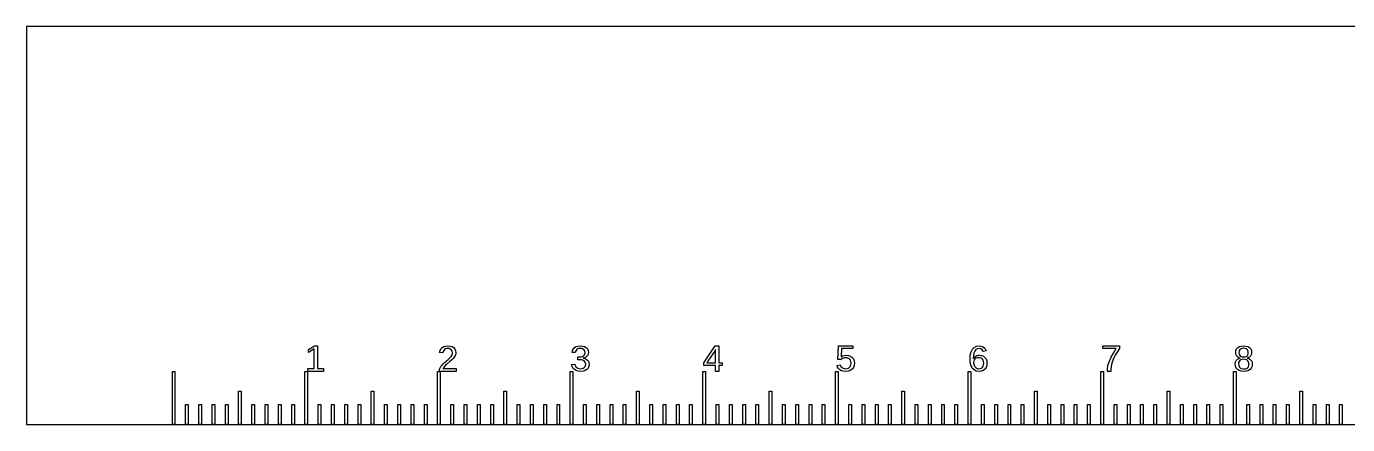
# Model space of a CAD drawing. Header units: metres. Extents: x 0 to 200, y 0 to 30.
# Drawn here: x 0 to 99.6, y 0 to 30 of the extents above; entities that cross this region are included whole.
import ezdxf

# ---------------------------------------------------------------- set-up
doc = ezdxf.new("R2010")
doc.units = ezdxf.units.M

msp = doc.modelspace()

# ---------------------------------------------------------------- linework, layer by layer
for p, q in [((200, 30), (0, 30)), ((0, 30), (0, 0)), ((21.268, 5.647), (21.715, 5.93)), ((21.695, 5.699), (21.268, 5.418)), ((21.268, 5.418), (21.268, 5.647)), ((21.695, 4.216), (21.695, 5.699)), ((21.715, 5.93), (21.938, 5.93)), ((21.938, 5.93), (21.938, 4.216)), ((31.15, 5.434), (31.183, 5.575)), ((31.397, 5.411), (31.15, 5.434)), ((31.183, 5.575), (31.248, 5.695)), ((31.248, 5.695), (31.343, 5.795)), ((31.343, 5.795), (31.465, 5.87)), ((31.418, 5.505), (31.397, 5.411)), ((31.457, 5.583), (31.418, 5.505)), ((31.515, 5.647), (31.457, 5.583)), ((31.465, 5.87), (31.607, 5.915)), ((31.588, 5.694), (31.515, 5.647)), ((31.674, 5.722), (31.588, 5.694)), ((31.607, 5.915), (31.771, 5.93)), ((31.771, 5.731), (31.674, 5.722)), ((31.771, 5.93), (31.948, 5.915)), ((31.872, 5.721), (31.771, 5.731)), ((31.865, 4.968), (31.925, 5.023)), ((31.957, 5.693), (31.872, 5.721)), ((31.925, 5.023), (31.979, 5.079)), ((31.948, 5.915), (32.094, 5.87)), ((32.026, 5.645), (31.957, 5.693)), ((31.979, 5.079), (32.025, 5.137)), ((32.025, 5.137), (32.064, 5.197)), ((32.077, 5.58), (32.026, 5.645)), ((32.064, 5.197), (32.094, 5.261)), ((32.108, 5.5), (32.077, 5.58)), ((32.094, 5.87), (32.212, 5.795)), ((32.094, 5.261), (32.112, 5.33)), ((32.118, 5.404), (32.108, 5.5)), ((32.112, 5.33), (32.118, 5.404)), ((32.227, 5.048), (32.166, 4.975)), ((32.212, 5.795), (32.298, 5.692)), ((32.277, 5.12), (32.227, 5.048)), ((32.316, 5.193), (32.277, 5.12)), ((32.298, 5.692), (32.35, 5.565)), ((32.344, 5.266), (32.316, 5.193)), ((32.361, 5.339), (32.344, 5.266)), ((32.35, 5.565), (32.367, 5.412)), ((32.367, 5.412), (32.361, 5.339)), ((41.138, 5.437), (41.171, 5.58)), ((41.381, 5.418), (41.138, 5.437)), ((41.171, 5.58), (41.236, 5.701)), ((41.236, 5.701), (41.331, 5.799)), ((41.331, 5.799), (41.453, 5.872)), ((41.401, 5.51), (41.381, 5.418)), ((41.439, 5.587), (41.401, 5.51)), ((41.496, 5.649), (41.439, 5.587)), ((41.453, 5.872), (41.595, 5.915)), ((41.569, 5.695), (41.496, 5.649)), ((41.561, 4.888), (41.561, 5.098)), ((41.561, 5.098), (41.694, 5.098)), ((41.656, 5.722), (41.569, 5.695)), ((41.595, 5.915), (41.759, 5.93)), ((41.757, 5.731), (41.656, 5.722)), ((41.694, 5.098), (41.817, 5.107)), ((41.865, 5.722), (41.757, 5.731)), ((41.759, 5.93), (41.935, 5.916)), ((41.817, 5.107), (41.921, 5.135)), ((41.954, 5.693), (41.865, 5.722)), ((41.921, 5.135), (42.004, 5.182)), ((41.935, 5.916), (42.083, 5.872)), ((42.024, 5.646), (41.954, 5.693)), ((42.083, 5.035), (41.964, 5.001)), ((41.964, 5.001), (41.964, 4.996)), ((41.964, 4.996), (42.096, 4.97)), ((42.004, 5.182), (42.065, 5.245)), ((42.074, 5.582), (42.024, 5.646)), ((42.065, 5.245), (42.102, 5.322)), ((42.104, 5.505), (42.074, 5.582)), ((42.083, 5.872), (42.203, 5.8)), ((42.182, 5.085), (42.083, 5.035)), ((42.102, 5.322), (42.114, 5.414)), ((42.114, 5.414), (42.104, 5.505)), ((42.26, 5.151), (42.182, 5.085)), ((42.203, 5.8), (42.291, 5.703)), ((42.317, 5.232), (42.26, 5.151)), ((42.291, 5.703), (42.344, 5.583)), ((42.351, 5.329), (42.317, 5.232)), ((42.344, 5.583), (42.362, 5.44)), ((42.362, 5.44), (42.351, 5.329)), ((51.063, 4.648), (51.933, 5.93)), ((51.882, 5.518), (51.381, 4.777)), ((51.959, 5.658), (51.882, 5.518)), ((51.933, 5.93), (52.188, 5.93)), ((51.959, 4.65), (51.959, 5.658)), ((52.188, 5.93), (52.188, 4.65)), ((61.166, 4.892), (61.229, 5.93)), ((61.229, 5.93), (62.309, 5.93)), ((61.45, 5.724), (61.414, 5.105)), ((61.414, 5.105), (61.528, 5.172)), ((62.309, 5.724), (61.45, 5.724)), ((61.573, 4.997), (61.516, 4.972)), ((61.528, 5.172), (61.658, 5.213)), ((61.631, 5.014), (61.573, 4.997)), ((61.693, 5.025), (61.631, 5.014)), ((61.658, 5.213), (61.806, 5.226)), ((61.757, 5.028), (61.693, 5.025)), ((61.874, 5.016), (61.757, 5.028)), ((61.806, 5.226), (61.98, 5.208)), ((61.974, 4.98), (61.874, 5.016)), ((61.98, 5.208), (62.13, 5.154)), ((62.13, 5.154), (62.253, 5.064)), ((62.253, 5.064), (62.346, 4.946)), ((62.309, 5.93), (62.309, 5.724)), ((71.14, 4.926), (71.159, 5.224)), ((71.159, 5.224), (71.218, 5.472)), ((71.218, 5.472), (71.316, 5.67)), ((71.316, 5.67), (71.451, 5.814)), ((71.393, 5.203), (71.38, 4.976)), ((71.38, 4.976), (71.43, 5.051)), ((71.431, 5.39), (71.393, 5.203)), ((71.43, 5.051), (71.492, 5.113)), ((71.494, 5.539), (71.431, 5.39)), ((71.451, 5.814), (71.619, 5.901)), ((71.492, 5.113), (71.566, 5.162)), ((71.581, 5.647), (71.494, 5.539)), ((71.586, 4.997), (71.509, 4.944)), ((71.566, 5.162), (71.65, 5.198)), ((71.689, 5.712), (71.581, 5.647)), ((71.678, 5.028), (71.586, 4.997)), ((71.619, 5.901), (71.82, 5.93)), ((71.65, 5.198), (71.742, 5.219)), ((71.784, 5.039), (71.678, 5.028)), ((71.817, 5.734), (71.689, 5.712)), ((71.742, 5.219), (71.842, 5.226)), ((71.896, 5.027), (71.784, 5.039)), ((71.959, 5.708), (71.817, 5.734)), ((71.82, 5.93), (72.071, 5.887)), ((71.842, 5.226), (72.006, 5.208)), ((71.991, 4.991), (71.896, 5.027)), ((72.064, 5.631), (71.959, 5.708)), ((72.067, 4.932), (71.991, 4.991)), ((72.006, 5.208), (72.145, 5.155)), ((72.131, 5.502), (72.064, 5.631)), ((72.071, 5.887), (72.252, 5.758)), ((72.362, 5.544), (72.131, 5.502)), ((72.145, 5.155), (72.26, 5.066)), ((72.252, 5.758), (72.362, 5.544)), ((72.26, 5.066), (72.346, 4.948)), ((81.142, 5.724), (81.142, 5.93)), ((81.142, 5.93), (82.397, 5.93)), ((82.163, 5.724), (81.142, 5.724)), ((81.646, 4.785), (81.772, 5.071)), ((81.772, 5.071), (81.945, 5.384)), ((81.985, 5.028), (81.912, 4.859)), ((81.945, 5.384), (82.163, 5.724)), ((82.084, 5.22), (81.985, 5.028)), ((82.221, 5.455), (82.084, 5.22)), ((82.397, 5.733), (82.221, 5.455)), ((82.397, 5.93), (82.397, 5.733)), ((91.165, 5.446), (91.183, 5.581)), ((91.175, 5.343), (91.165, 5.446)), ((91.204, 5.248), (91.175, 5.343)), ((91.183, 5.581), (91.237, 5.698)), ((91.254, 5.163), (91.204, 5.248)), ((91.237, 5.698), (91.327, 5.796)), ((91.321, 5.092), (91.254, 5.163)), ((91.403, 5.04), (91.321, 5.092)), ((91.327, 5.796), (91.448, 5.87)), ((91.395, 4.973), (91.499, 5.001)), ((91.499, 5.006), (91.403, 5.04)), ((91.422, 5.527), (91.412, 5.43)), ((91.412, 5.43), (91.422, 5.331)), ((91.452, 5.607), (91.422, 5.527)), ((91.422, 5.331), (91.453, 5.248)), ((91.448, 5.87), (91.594, 5.915)), ((91.502, 5.669), (91.452, 5.607)), ((91.453, 5.248), (91.504, 5.183)), ((91.499, 5.001), (91.499, 5.006)), ((91.571, 5.714), (91.502, 5.669)), ((91.504, 5.183), (91.574, 5.136)), ((91.658, 5.741), (91.571, 5.714)), ((91.574, 5.136), (91.662, 5.107)), ((91.594, 5.915), (91.764, 5.93)), ((91.764, 5.75), (91.658, 5.741)), ((91.662, 5.107), (91.766, 5.098)), ((91.764, 5.93), (91.938, 5.915)), ((91.961, 5.714), (91.764, 5.75)), ((91.766, 5.098), (91.872, 5.107)), ((91.872, 5.107), (91.959, 5.133)), ((91.938, 5.915), (92.085, 5.872)), ((91.959, 5.133), (92.028, 5.176)), ((92.079, 5.608), (91.961, 5.714)), ((92.028, 5.176), (92.078, 5.239)), ((92.129, 5.041), (92.032, 5.01)), ((92.032, 5.01), (92.032, 5.005)), ((92.032, 5.005), (92.144, 4.975)), ((92.078, 5.239), (92.108, 5.324)), ((92.118, 5.43), (92.079, 5.608)), ((92.085, 5.872), (92.206, 5.799)), ((92.108, 5.324), (92.118, 5.43)), ((92.211, 5.091), (92.129, 5.041)), ((92.206, 5.799), (92.297, 5.701)), ((92.278, 5.161), (92.211, 5.091)), ((92.329, 5.246), (92.278, 5.161)), ((92.297, 5.701), (92.351, 5.583)), ((92.359, 5.341), (92.329, 5.246)), ((92.351, 5.583), (92.369, 5.444)), ((92.369, 5.444), (92.359, 5.341)), ((11, 0.01), (11, 4.01)), ((11, 4.01), (11.2, 4.01)), ((11.2, 4.01), (11.2, 0.01)), ((21, 0.01), (21, 4.01)), ((21, 4.01), (21.2, 4.01)), ((21.2, 4.01), (21.2, 0.01)), ((21.213, 4.01), (21.213, 4.216)), ((21.213, 4.216), (21.695, 4.216)), ((22.399, 4.01), (21.213, 4.01)), ((21.938, 4.216), (22.399, 4.216)), ((22.399, 4.216), (22.399, 4.01)), ((31, 0.01), (31, 4.01)), ((31, 4.01), (31.139, 4.01)), ((31.139, 4.181), (31.188, 4.282)), ((31.139, 4.01), (31.139, 4.181)), ((31.188, 4.282), (31.244, 4.374)), ((32.397, 4.01), (31.2, 4.01)), ((31.2, 4.01), (31.2, 0.01)), ((31.244, 4.374), (31.307, 4.458)), ((31.307, 4.458), (31.374, 4.535)), ((31.374, 4.535), (31.443, 4.608)), ((31.437, 4.279), (31.405, 4.216)), ((31.405, 4.216), (32.397, 4.216)), ((31.481, 4.344), (31.437, 4.279)), ((31.443, 4.608), (31.515, 4.675)), ((31.537, 4.411), (31.481, 4.344)), ((31.515, 4.675), (31.587, 4.739)), ((31.605, 4.482), (31.537, 4.411)), ((31.587, 4.739), (31.659, 4.799)), ((31.688, 4.558), (31.605, 4.482)), ((31.659, 4.799), (31.801, 4.912)), ((31.952, 4.778), (31.688, 4.558)), ((31.801, 4.912), (31.865, 4.968)), ((32.079, 4.89), (31.952, 4.778)), ((32.166, 4.975), (32.079, 4.89)), ((32.397, 4.216), (32.397, 4.01)), ((41, 0.01), (41, 4.01)), ((41, 4.01), (41.2, 4.01)), ((41.105, 4.523), (41.355, 4.546)), ((41.142, 4.367), (41.105, 4.523)), ((41.21, 4.239), (41.142, 4.367)), ((41.2, 4.01), (41.2, 0.01)), ((41.309, 4.139), (41.21, 4.239)), ((41.437, 4.067), (41.309, 4.139)), ((41.355, 4.546), (41.423, 4.359)), ((41.423, 4.359), (41.561, 4.247)), ((41.59, 4.024), (41.437, 4.067)), ((41.699, 4.888), (41.561, 4.888)), ((41.561, 4.247), (41.77, 4.21)), ((41.77, 4.01), (41.59, 4.024)), ((41.837, 4.878), (41.699, 4.888)), ((41.77, 4.21), (41.884, 4.22)), ((41.961, 4.026), (41.77, 4.01)), ((41.952, 4.85), (41.837, 4.878)), ((41.884, 4.22), (41.98, 4.25)), ((42.043, 4.802), (41.952, 4.85)), ((42.12, 4.073), (41.961, 4.026)), ((41.98, 4.25), (42.058, 4.299)), ((42.11, 4.738), (42.043, 4.802)), ((42.058, 4.299), (42.116, 4.368)), ((42.096, 4.97), (42.206, 4.923)), ((42.15, 4.658), (42.11, 4.738)), ((42.116, 4.368), (42.151, 4.456)), ((42.247, 4.152), (42.12, 4.073)), ((42.163, 4.564), (42.15, 4.658)), ((42.151, 4.456), (42.163, 4.564)), ((42.206, 4.923), (42.296, 4.854)), ((42.34, 4.26), (42.247, 4.152)), ((42.296, 4.854), (42.362, 4.768)), ((42.396, 4.395), (42.34, 4.26)), ((42.362, 4.768), (42.402, 4.669)), ((42.415, 4.556), (42.396, 4.395)), ((42.402, 4.669), (42.415, 4.556)), ((51, 0.01), (51, 4.01)), ((51, 4.01), (51.2, 4.01)), ((51.063, 4.459), (51.063, 4.648)), ((51.959, 4.459), (51.063, 4.459)), ((51.2, 4.01), (51.2, 0.01)), ((51.308, 4.677), (51.286, 4.65)), ((51.286, 4.65), (51.959, 4.65)), ((51.381, 4.777), (51.308, 4.677)), ((51.959, 4.01), (51.959, 4.459)), ((52.188, 4.01), (51.959, 4.01)), ((52.188, 4.65), (52.454, 4.65)), ((52.454, 4.459), (52.188, 4.459)), ((52.188, 4.459), (52.188, 4.01)), ((52.454, 4.65), (52.454, 4.459)), ((61, 0.01), (61, 4.01)), ((61, 4.01), (61.2, 4.01)), ((61.111, 4.461), (61.356, 4.489)), ((61.153, 4.326), (61.111, 4.461)), ((61.222, 4.214), (61.153, 4.326)), ((61.403, 4.892), (61.166, 4.892)), ((61.2, 4.01), (61.2, 0.01)), ((61.317, 4.125), (61.222, 4.214)), ((61.437, 4.061), (61.317, 4.125)), ((61.356, 4.489), (61.434, 4.333)), ((61.46, 4.937), (61.403, 4.892)), ((61.434, 4.333), (61.566, 4.239)), ((61.58, 4.023), (61.437, 4.061)), ((61.516, 4.972), (61.46, 4.937)), ((61.566, 4.239), (61.752, 4.208)), ((61.746, 4.01), (61.58, 4.023)), ((61.942, 4.029), (61.746, 4.01)), ((61.752, 4.208), (61.873, 4.221)), ((61.873, 4.221), (61.975, 4.259)), ((62.107, 4.085), (61.942, 4.029)), ((62.057, 4.92), (61.974, 4.98)), ((61.975, 4.259), (62.058, 4.323)), ((62.119, 4.841), (62.057, 4.92)), ((62.058, 4.323), (62.12, 4.409)), ((62.241, 4.179), (62.107, 4.085)), ((62.157, 4.747), (62.119, 4.841)), ((62.12, 4.409), (62.157, 4.514)), ((62.169, 4.638), (62.157, 4.747)), ((62.157, 4.514), (62.169, 4.638)), ((62.34, 4.306), (62.241, 4.179)), ((62.4, 4.461), (62.34, 4.306)), ((62.346, 4.946), (62.401, 4.806)), ((62.42, 4.644), (62.4, 4.461)), ((62.401, 4.806), (62.42, 4.644)), ((71, 0.01), (71, 4.01)), ((71, 4.01), (71.2, 4.01)), ((71.159, 4.652), (71.14, 4.926)), ((71.216, 4.424), (71.159, 4.652)), ((71.2, 4.01), (71.2, 0.01)), ((71.31, 4.244), (71.216, 4.424)), ((71.44, 4.114), (71.31, 4.244)), ((71.416, 4.786), (71.404, 4.683)), ((71.404, 4.683), (71.416, 4.551)), ((71.451, 4.873), (71.416, 4.786)), ((71.416, 4.551), (71.452, 4.437)), ((71.604, 4.036), (71.44, 4.114)), ((71.509, 4.944), (71.451, 4.873)), ((71.452, 4.437), (71.513, 4.339)), ((71.513, 4.339), (71.593, 4.265)), ((71.593, 4.265), (71.686, 4.22)), ((71.801, 4.01), (71.604, 4.036)), ((71.686, 4.22), (71.793, 4.205)), ((71.793, 4.205), (71.902, 4.218)), ((71.978, 4.029), (71.801, 4.01)), ((71.902, 4.218), (71.994, 4.255)), ((72.129, 4.085), (71.978, 4.029)), ((71.994, 4.255), (72.069, 4.318)), ((72.124, 4.851), (72.067, 4.932)), ((72.069, 4.318), (72.124, 4.403)), ((72.158, 4.749), (72.124, 4.851)), ((72.124, 4.403), (72.158, 4.506)), ((72.251, 4.178), (72.129, 4.085)), ((72.169, 4.628), (72.158, 4.749)), ((72.158, 4.506), (72.169, 4.628)), ((72.342, 4.304), (72.251, 4.178)), ((72.397, 4.458), (72.342, 4.304)), ((72.346, 4.948), (72.398, 4.805)), ((72.415, 4.638), (72.397, 4.458)), ((72.398, 4.805), (72.415, 4.638)), ((81, 0.01), (81, 4.01)), ((81, 4.01), (81.2, 4.01)), ((81.2, 4.01), (81.2, 0.01)), ((81.492, 4.01), (81.509, 4.26)), ((81.745, 4.01), (81.492, 4.01)), ((81.509, 4.26), (81.56, 4.518)), ((81.56, 4.518), (81.646, 4.785)), ((81.752, 4.185), (81.745, 4.01)), ((81.772, 4.357), (81.752, 4.185)), ((81.805, 4.524), (81.772, 4.357)), ((81.852, 4.691), (81.805, 4.524)), ((81.912, 4.859), (81.852, 4.691)), ((91, 0.01), (91, 4.01)), ((91, 4.01), (91.2, 4.01)), ((91.12, 4.548), (91.132, 4.662)), ((91.139, 4.389), (91.12, 4.548)), ((91.132, 4.662), (91.167, 4.764)), ((91.196, 4.256), (91.139, 4.389)), ((91.167, 4.764), (91.226, 4.852)), ((91.292, 4.15), (91.196, 4.256)), ((91.2, 4.01), (91.2, 0.01)), ((91.226, 4.852), (91.304, 4.923)), ((91.421, 4.072), (91.292, 4.15)), ((91.304, 4.923), (91.395, 4.973)), ((91.382, 4.669), (91.37, 4.569)), ((91.37, 4.569), (91.415, 4.359)), ((91.416, 4.754), (91.382, 4.669)), ((91.415, 4.359), (91.549, 4.233)), ((91.474, 4.824), (91.416, 4.754)), ((91.58, 4.026), (91.421, 4.072)), ((91.552, 4.876), (91.474, 4.824)), ((91.549, 4.233), (91.772, 4.191)), ((91.649, 4.907), (91.552, 4.876)), ((91.769, 4.01), (91.58, 4.026)), ((91.763, 4.917), (91.649, 4.907)), ((91.881, 4.907), (91.763, 4.917)), ((91.961, 4.026), (91.769, 4.01)), ((91.772, 4.191), (91.893, 4.201)), ((91.979, 4.878), (91.881, 4.907)), ((91.893, 4.201), (91.991, 4.231)), ((92.121, 4.074), (91.961, 4.026)), ((92.059, 4.83), (91.979, 4.878)), ((91.991, 4.231), (92.067, 4.282)), ((92.118, 4.763), (92.059, 4.83)), ((92.067, 4.282), (92.121, 4.355)), ((92.153, 4.678), (92.118, 4.763)), ((92.121, 4.355), (92.154, 4.453)), ((92.249, 4.153), (92.121, 4.074)), ((92.144, 4.975), (92.239, 4.925)), ((92.165, 4.574), (92.153, 4.678)), ((92.154, 4.453), (92.165, 4.574)), ((92.239, 4.925), (92.315, 4.854)), ((92.342, 4.261), (92.249, 4.153)), ((92.315, 4.854), (92.371, 4.767)), ((92.397, 4.393), (92.342, 4.261)), ((92.371, 4.767), (92.405, 4.666)), ((92.416, 4.551), (92.397, 4.393)), ((92.405, 4.666), (92.416, 4.551)), ((16, 0.01), (16, 2.51)), ((16, 2.51), (16.2, 2.51)), ((16.2, 2.51), (16.2, 0.01)), ((26, 0.01), (26, 2.51)), ((26, 2.51), (26.2, 2.51)), ((26.2, 2.51), (26.2, 0.01)), ((36, 0.01), (36, 2.51)), ((36, 2.51), (36.2, 2.51)), ((36.2, 2.51), (36.2, 0.01)), ((46, 0.01), (46, 2.51)), ((46, 2.51), (46.2, 2.51)), ((46.2, 2.51), (46.2, 0.01)), ((56, 0.01), (56, 2.51)), ((56, 2.51), (56.2, 2.51)), ((56.2, 2.51), (56.2, 0.01)), ((66, 0.01), (66, 2.51)), ((66, 2.51), (66.2, 2.51)), ((66.2, 2.51), (66.2, 0.01)), ((76, 0.01), (76, 2.51)), ((76, 2.51), (76.2, 2.51)), ((76.2, 2.51), (76.2, 0.01)), ((86, 0.01), (86, 2.51)), ((86, 2.51), (86.2, 2.51)), ((86.2, 2.51), (86.2, 0.01)), ((96, 0.01), (96, 2.51)), ((96, 2.51), (96.2, 2.51)), ((96.2, 2.51), (96.2, 0.01)), ((12, 0.01), (12, 1.51)), ((12, 1.51), (12.2, 1.51)), ((12.2, 1.51), (12.2, 0.01)), ((13, 0.01), (13, 1.51)), ((13, 1.51), (13.2, 1.51)), ((13.2, 1.51), (13.2, 0.01)), ((14, 0.01), (14, 1.51)), ((14, 1.51), (14.2, 1.51)), ((14.2, 1.51), (14.2, 0.01)), ((15, 0.01), (15, 1.51)), ((15, 1.51), (15.2, 1.51)), ((15.2, 1.51), (15.2, 0.01)), ((17, 0.01), (17, 1.51)), ((17, 1.51), (17.2, 1.51)), ((17.2, 1.51), (17.2, 0.01)), ((18, 0.01), (18, 1.51)), ((18, 1.51), (18.2, 1.51)), ((18.2, 1.51), (18.2, 0.01)), ((19, 0.01), (19, 1.51)), ((19, 1.51), (19.2, 1.51)), ((19.2, 1.51), (19.2, 0.01)), ((20, 0.01), (20, 1.51)), ((20, 1.51), (20.2, 1.51)), ((20.2, 1.51), (20.2, 0.01)), ((22, 0.01), (22, 1.51)), ((22, 1.51), (22.2, 1.51)), ((22.2, 1.51), (22.2, 0.01)), ((23, 0.01), (23, 1.51)), ((23, 1.51), (23.2, 1.51)), ((23.2, 1.51), (23.2, 0.01)), ((24, 0.01), (24, 1.51)), ((24, 1.51), (24.2, 1.51)), ((24.2, 1.51), (24.2, 0.01)), ((25, 0.01), (25, 1.51)), ((25, 1.51), (25.2, 1.51)), ((25.2, 1.51), (25.2, 0.01)), ((27, 0.01), (27, 1.51)), ((27, 1.51), (27.2, 1.51)), ((27.2, 1.51), (27.2, 0.01)), ((28, 0.01), (28, 1.51)), ((28, 1.51), (28.2, 1.51)), ((28.2, 1.51), (28.2, 0.01)), ((29, 0.01), (29, 1.51)), ((29, 1.51), (29.2, 1.51)), ((29.2, 1.51), (29.2, 0.01)), ((30, 0.01), (30, 1.51)), ((30, 1.51), (30.2, 1.51)), ((30.2, 1.51), (30.2, 0.01)), ((32, 0.01), (32, 1.51)), ((32, 1.51), (32.2, 1.51)), ((32.2, 1.51), (32.2, 0.01)), ((33, 0.01), (33, 1.51)), ((33, 1.51), (33.2, 1.51)), ((33.2, 1.51), (33.2, 0.01)), ((34, 0.01), (34, 1.51)), ((34, 1.51), (34.2, 1.51)), ((34.2, 1.51), (34.2, 0.01)), ((35, 0.01), (35, 1.51)), ((35, 1.51), (35.2, 1.51)), ((35.2, 1.51), (35.2, 0.01)), ((37, 0.01), (37, 1.51)), ((37, 1.51), (37.2, 1.51)), ((37.2, 1.51), (37.2, 0.01)), ((38, 0.01), (38, 1.51)), ((38, 1.51), (38.2, 1.51)), ((38.2, 1.51), (38.2, 0.01)), ((39, 0.01), (39, 1.51)), ((39, 1.51), (39.2, 1.51)), ((39.2, 1.51), (39.2, 0.01)), ((40, 0.01), (40, 1.51)), ((40, 1.51), (40.2, 1.51)), ((40.2, 1.51), (40.2, 0.01)), ((42, 0.01), (42, 1.51)), ((42, 1.51), (42.2, 1.51)), ((42.2, 1.51), (42.2, 0.01)), ((43, 0.01), (43, 1.51)), ((43, 1.51), (43.2, 1.51)), ((43.2, 1.51), (43.2, 0.01)), ((44, 0.01), (44, 1.51)), ((44, 1.51), (44.2, 1.51)), ((44.2, 1.51), (44.2, 0.01)), ((45, 0.01), (45, 1.51)), ((45, 1.51), (45.2, 1.51)), ((45.2, 1.51), (45.2, 0.01)), ((47, 0.01), (47, 1.51)), ((47, 1.51), (47.2, 1.51)), ((47.2, 1.51), (47.2, 0.01)), ((48, 0.01), (48, 1.51)), ((48, 1.51), (48.2, 1.51)), ((48.2, 1.51), (48.2, 0.01)), ((49, 0.01), (49, 1.51)), ((49, 1.51), (49.2, 1.51)), ((49.2, 1.51), (49.2, 0.01)), ((50, 0.01), (50, 1.51)), ((50, 1.51), (50.2, 1.51)), ((50.2, 1.51), (50.2, 0.01)), ((52, 0.01), (52, 1.51)), ((52, 1.51), (52.2, 1.51)), ((52.2, 1.51), (52.2, 0.01)), ((53, 0.01), (53, 1.51)), ((53, 1.51), (53.2, 1.51)), ((53.2, 1.51), (53.2, 0.01)), ((54, 0.01), (54, 1.51)), ((54, 1.51), (54.2, 1.51)), ((54.2, 1.51), (54.2, 0.01)), ((55, 0.01), (55, 1.51)), ((55, 1.51), (55.2, 1.51)), ((55.2, 1.51), (55.2, 0.01)), ((57, 0.01), (57, 1.51)), ((57, 1.51), (57.2, 1.51)), ((57.2, 1.51), (57.2, 0.01)), ((58, 0.01), (58, 1.51)), ((58, 1.51), (58.2, 1.51)), ((58.2, 1.51), (58.2, 0.01)), ((59, 0.01), (59, 1.51)), ((59, 1.51), (59.2, 1.51)), ((59.2, 1.51), (59.2, 0.01)), ((60, 0.01), (60, 1.51)), ((60, 1.51), (60.2, 1.51)), ((60.2, 1.51), (60.2, 0.01)), ((62, 0.01), (62, 1.51)), ((62, 1.51), (62.2, 1.51)), ((62.2, 1.51), (62.2, 0.01)), ((63, 0.01), (63, 1.51)), ((63, 1.51), (63.2, 1.51)), ((63.2, 1.51), (63.2, 0.01)), ((64, 0.01), (64, 1.51)), ((64, 1.51), (64.2, 1.51)), ((64.2, 1.51), (64.2, 0.01)), ((65, 0.01), (65, 1.51)), ((65, 1.51), (65.2, 1.51)), ((65.2, 1.51), (65.2, 0.01)), ((67, 0.01), (67, 1.51)), ((67, 1.51), (67.2, 1.51)), ((67.2, 1.51), (67.2, 0.01)), ((68, 0.01), (68, 1.51)), ((68, 1.51), (68.2, 1.51)), ((68.2, 1.51), (68.2, 0.01)), ((69, 0.01), (69, 1.51)), ((69, 1.51), (69.2, 1.51)), ((69.2, 1.51), (69.2, 0.01)), ((70, 0.01), (70, 1.51)), ((70, 1.51), (70.2, 1.51)), ((70.2, 1.51), (70.2, 0.01)), ((72, 0.01), (72, 1.51)), ((72, 1.51), (72.2, 1.51)), ((72.2, 1.51), (72.2, 0.01)), ((73, 0.01), (73, 1.51)), ((73, 1.51), (73.2, 1.51)), ((73.2, 1.51), (73.2, 0.01)), ((74, 0.01), (74, 1.51)), ((74, 1.51), (74.2, 1.51)), ((74.2, 1.51), (74.2, 0.01)), ((75, 0.01), (75, 1.51)), ((75, 1.51), (75.2, 1.51)), ((75.2, 1.51), (75.2, 0.01)), ((77, 0.01), (77, 1.51)), ((77, 1.51), (77.2, 1.51)), ((77.2, 1.51), (77.2, 0.01)), ((78, 0.01), (78, 1.51)), ((78, 1.51), (78.2, 1.51)), ((78.2, 1.51), (78.2, 0.01)), ((79, 0.01), (79, 1.51)), ((79, 1.51), (79.2, 1.51)), ((79.2, 1.51), (79.2, 0.01)), ((80, 0.01), (80, 1.51)), ((80, 1.51), (80.2, 1.51)), ((80.2, 1.51), (80.2, 0.01)), ((82, 0.01), (82, 1.51)), ((82, 1.51), (82.2, 1.51)), ((82.2, 1.51), (82.2, 0.01)), ((83, 0.01), (83, 1.51)), ((83, 1.51), (83.2, 1.51)), ((83.2, 1.51), (83.2, 0.01)), ((84, 0.01), (84, 1.51)), ((84, 1.51), (84.2, 1.51)), ((84.2, 1.51), (84.2, 0.01)), ((85, 0.01), (85, 1.51)), ((85, 1.51), (85.2, 1.51)), ((85.2, 1.51), (85.2, 0.01)), ((87, 0.01), (87, 1.51)), ((87, 1.51), (87.2, 1.51)), ((87.2, 1.51), (87.2, 0.01)), ((88, 0.01), (88, 1.51)), ((88, 1.51), (88.2, 1.51)), ((88.2, 1.51), (88.2, 0.01)), ((89, 0.01), (89, 1.51)), ((89, 1.51), (89.2, 1.51)), ((89.2, 1.51), (89.2, 0.01)), ((90, 0.01), (90, 1.51)), ((90, 1.51), (90.2, 1.51)), ((90.2, 1.51), (90.2, 0.01)), ((92, 0.01), (92, 1.51)), ((92, 1.51), (92.2, 1.51)), ((92.2, 1.51), (92.2, 0.01)), ((93, 0.01), (93, 1.51)), ((93, 1.51), (93.2, 1.51)), ((93.2, 1.51), (93.2, 0.01)), ((94, 0.01), (94, 1.51)), ((94, 1.51), (94.2, 1.51)), ((94.2, 1.51), (94.2, 0.01)), ((95, 0.01), (95, 1.51)), ((95, 1.51), (95.2, 1.51)), ((95.2, 1.51), (95.2, 0.01)), ((97, 0.01), (97, 1.51)), ((97, 1.51), (97.2, 1.51)), ((97.2, 1.51), (97.2, 0.01)), ((98, 0.01), (98, 1.51)), ((98, 1.51), (98.2, 1.51)), ((98.2, 1.51), (98.2, 0.01)), ((99, 0.01), (99, 1.51)), ((99, 1.51), (99.2, 1.51)), ((99.2, 1.51), (99.2, 0.01)), ((0, 0), (200, 0)), ((11.2, 0.01), (11, 0.01)), ((12.2, 0.01), (12, 0.01)), ((13.2, 0.01), (13, 0.01)), ((14.2, 0.01), (14, 0.01)), ((15.2, 0.01), (15, 0.01)), ((16.2, 0.01), (16, 0.01)), ((17.2, 0.01), (17, 0.01)), ((18.2, 0.01), (18, 0.01)), ((19.2, 0.01), (19, 0.01)), ((20.2, 0.01), (20, 0.01)), ((21.2, 0.01), (21, 0.01)), ((22.2, 0.01), (22, 0.01)), ((23.2, 0.01), (23, 0.01)), ((24.2, 0.01), (24, 0.01)), ((25.2, 0.01), (25, 0.01)), ((26.2, 0.01), (26, 0.01)), ((27.2, 0.01), (27, 0.01)), ((28.2, 0.01), (28, 0.01)), ((29.2, 0.01), (29, 0.01)), ((30.2, 0.01), (30, 0.01)), ((31.2, 0.01), (31, 0.01)), ((32.2, 0.01), (32, 0.01)), ((33.2, 0.01), (33, 0.01)), ((34.2, 0.01), (34, 0.01)), ((35.2, 0.01), (35, 0.01)), ((36.2, 0.01), (36, 0.01)), ((37.2, 0.01), (37, 0.01)), ((38.2, 0.01), (38, 0.01)), ((39.2, 0.01), (39, 0.01)), ((40.2, 0.01), (40, 0.01)), ((41.2, 0.01), (41, 0.01)), ((42.2, 0.01), (42, 0.01)), ((43.2, 0.01), (43, 0.01)), ((44.2, 0.01), (44, 0.01)), ((45.2, 0.01), (45, 0.01)), ((46.2, 0.01), (46, 0.01)), ((47.2, 0.01), (47, 0.01)), ((48.2, 0.01), (48, 0.01)), ((49.2, 0.01), (49, 0.01)), ((50.2, 0.01), (50, 0.01)), ((51.2, 0.01), (51, 0.01)), ((52.2, 0.01), (52, 0.01)), ((53.2, 0.01), (53, 0.01)), ((54.2, 0.01), (54, 0.01)), ((55.2, 0.01), (55, 0.01)), ((56.2, 0.01), (56, 0.01)), ((57.2, 0.01), (57, 0.01)), ((58.2, 0.01), (58, 0.01)), ((59.2, 0.01), (59, 0.01)), ((60.2, 0.01), (60, 0.01)), ((61.2, 0.01), (61, 0.01)), ((62.2, 0.01), (62, 0.01)), ((63.2, 0.01), (63, 0.01)), ((64.2, 0.01), (64, 0.01)), ((65.2, 0.01), (65, 0.01)), ((66.2, 0.01), (66, 0.01)), ((67.2, 0.01), (67, 0.01)), ((68.2, 0.01), (68, 0.01)), ((69.2, 0.01), (69, 0.01)), ((70.2, 0.01), (70, 0.01)), ((71.2, 0.01), (71, 0.01)), ((72.2, 0.01), (72, 0.01)), ((73.2, 0.01), (73, 0.01)), ((74.2, 0.01), (74, 0.01)), ((75.2, 0.01), (75, 0.01)), ((76.2, 0.01), (76, 0.01)), ((77.2, 0.01), (77, 0.01)), ((78.2, 0.01), (78, 0.01)), ((79.2, 0.01), (79, 0.01)), ((80.2, 0.01), (80, 0.01)), ((81.2, 0.01), (81, 0.01)), ((82.2, 0.01), (82, 0.01)), ((83.2, 0.01), (83, 0.01)), ((84.2, 0.01), (84, 0.01)), ((85.2, 0.01), (85, 0.01)), ((86.2, 0.01), (86, 0.01)), ((87.2, 0.01), (87, 0.01)), ((88.2, 0.01), (88, 0.01)), ((89.2, 0.01), (89, 0.01)), ((90.2, 0.01), (90, 0.01)), ((91.2, 0.01), (91, 0.01)), ((92.2, 0.01), (92, 0.01)), ((93.2, 0.01), (93, 0.01)), ((94.2, 0.01), (94, 0.01)), ((95.2, 0.01), (95, 0.01)), ((96.2, 0.01), (96, 0.01)), ((97.2, 0.01), (97, 0.01)), ((98.2, 0.01), (98, 0.01)), ((99.2, 0.01), (99, 0.01))]:
    msp.add_line(p, q)

doc.saveas('drawing.dxf')
